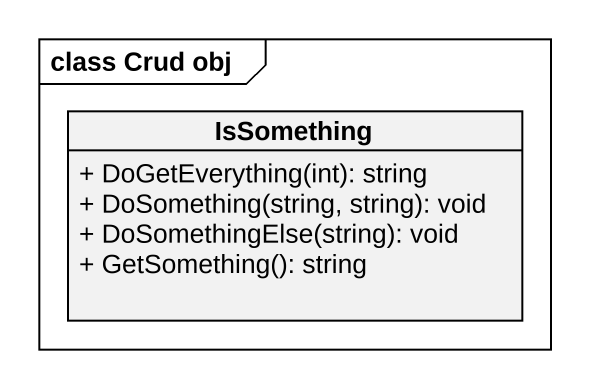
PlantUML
@startuml
mainframe class Crud obj
hide circle
hide empty members
skinparam classAttributeIconSize 0
class IsSomething {
  + DoGetEverything(int): string
  + DoSomething(string, string): void
  + DoSomethingElse(string): void
  + GetSomething(): string
}
@enduml
